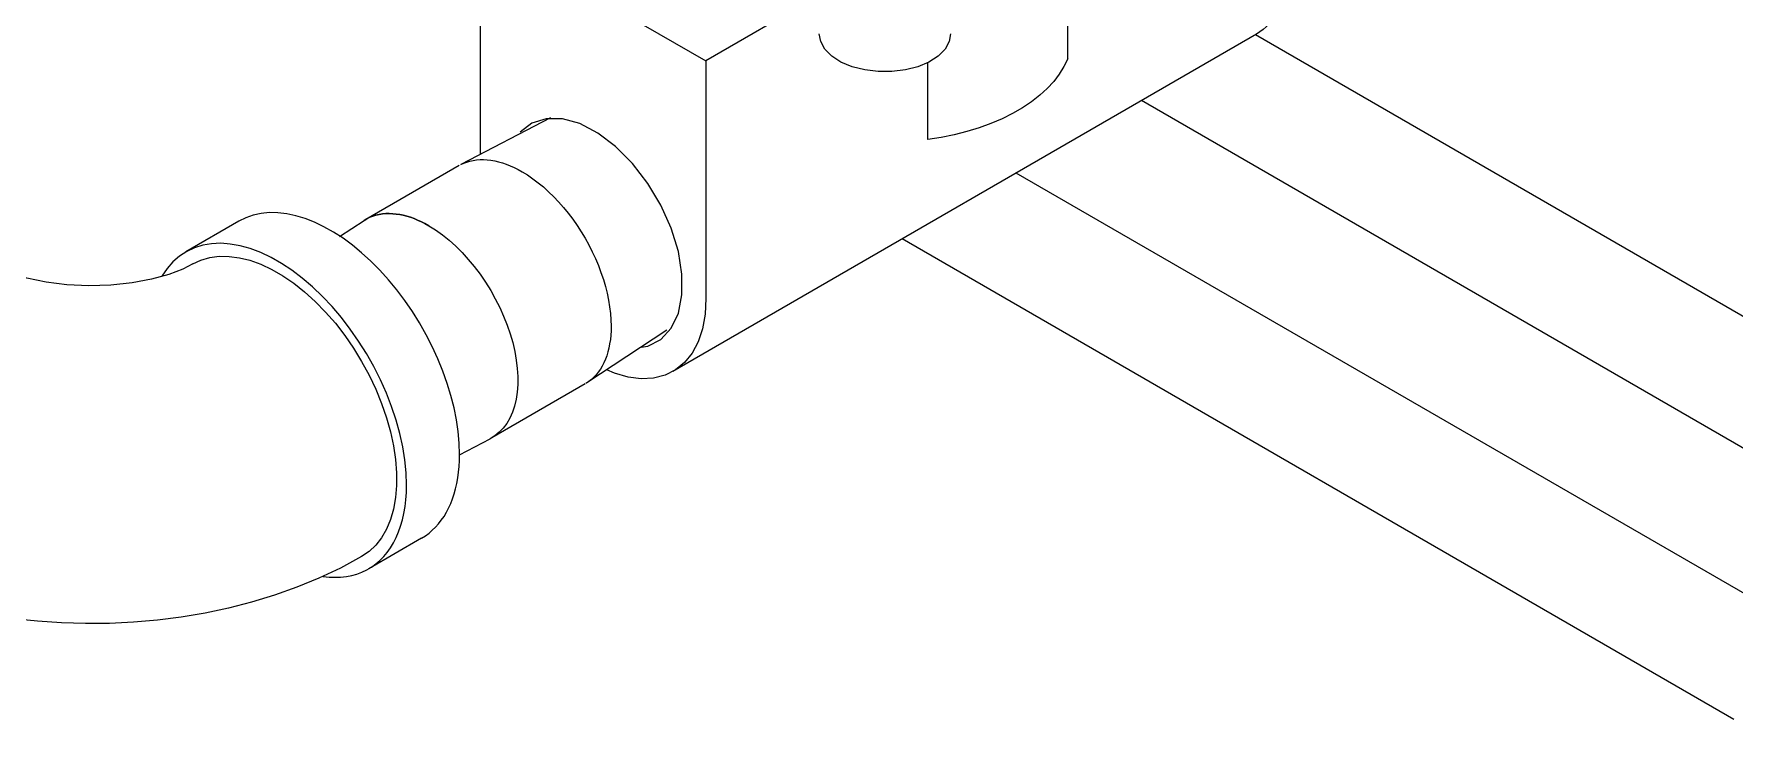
# Model space of a CAD drawing. Header units: centimetres. Extents: x 394264 to 551709, y 50011 to 59011.
# Drawn here: x 525964 to 526077.3, y 53820.8 to 53867.6 of the extents above; entities that cross this region are included whole.
import ezdxf

# ---------------------------------------------------------------- set-up
doc = ezdxf.new("R2010")
doc.units = ezdxf.units.CM
doc.layers.add('-M-YNGN-ZON3', color=6, linetype='SP', lineweight=30)
doc.layers.add('0-KRCN-YNG-CIHAZ', color=4, linetype='Continuous', lineweight=30)
doc.styles.add('CIZGI', font='tahoma.ttf', dxfattribs={"width": 0.8, "oblique": 20})
doc.linetypes.add('SP', pattern='A,2,-0.1,["SP",CIZGI,S=0.14,R=0.2,X=0,Y=-0.07],-0.255', length=2.355)

# ---------------------------------------------------------------- blocks, each defined once
blk = doc.blocks.new('A$C66BCA59E')
at = {"layer": '0-KRCN-YNG-CIHAZ', "color": 31, "linetype": 'Continuous', "lineweight": -3, "extrusion": (0, 0.816497, 0.57735)}
for p, q in [((1321.85, -958.81, 2621.73), (1336.87, -967.48, 2621.73)), ((1321.85, -973.69, 2620.4), (1321.85, -958.81, 2621.73)), ((1344.42, -963.12, 2621.73), (1336.87, -967.48, 2621.73)), ((1360.98, -967.35, 2621.73), (1360.98, -962.22, 2621.73)), ((1373.56, -965.72, 2621.73), (1334.67, -988.17, 2621.73)), ((1336.87, -967.48, 2621.73), (1336.87, -983.31, 2621.73)), ((1351.65, -972.73, 2621.73), (1351.65, -967.6, 2621.73)), ((1326.51, -971.29, 2658.79), (1320.52, -974.4, 2654.89)), ((1320.41, -974.46, 2654.89), (1314.19, -978.05, 2654.89)), ((1305.74, -978.17, 2673.78), (1302.2, -980.21, 2673.78)), ((1312.45, -979.19, 2646.7), (1314.08, -978.12, 2654.89)), ((1318.39, -978.47, 2654.89), (1318.39, -978.47, 2654.89)), ((1318.39, -978.47, 2654.89), (1318.39, -978.47, 2654.89)), ((1334.26, -985.43, 2659.63), (1328.92, -988.94, 2654.89)), ((1328.81, -989.01, 2654.89), (1322.59, -992.6, 2654.89)), ((1320.44, -993.73, 2648.1), (1322.48, -992.66, 2654.89)), ((1317.92, -999.28, 2673.78), (1314.39, -1001.32, 2673.78))]:
    blk.add_line(p, q, dxfattribs=at)
at = {"layer": '0-KRCN-YNG-CIHAZ', "color": 31, "linetype": 'Continuous', "lineweight": -3}
for p, q in [((1442.99, -1005.88, 3086.98), (1373.49, -965.75, 3086.98)), ((1439.19, -1012.46, 3086.98), (1365.89, -970.14, 3086.98)), ((1409.19, -1004.78, 3086.98), (1357.55, -974.96, 3086.98)), ((1405.39, -1011.36, 3086.98), (1349.95, -979.35, 3086.98)), ((1336.87, -983.31, 2621.73), (1336.81, -984.36, 2621.73)), ((1336.81, -984.36, 2621.73), (1336.63, -985.33, 2621.73)), ((1336.63, -985.33, 2621.73), (1336.34, -986.2, 2621.73)), ((1335.94, -986.95, 2621.73), (1335.43, -987.58, 2621.73)), ((1336.34, -986.2, 2621.73), (1335.94, -986.95, 2621.73)), ((1330.77, -988.3, 2621.73), (1330.26, -988.08, 2621.98)), ((1334.83, -988.07, 2621.73), (1334.15, -988.42, 2621.73)), ((1335.43, -987.58, 2621.73), (1334.83, -988.07, 2621.73)), ((1331.68, -988.56, 2621.73), (1330.77, -988.3, 2621.73)), ((1332.56, -988.66, 2621.73), (1331.68, -988.56, 2621.73)), ((1333.38, -988.62, 2621.73), (1332.56, -988.66, 2621.73)), ((1334.15, -988.42, 2621.73), (1333.38, -988.62, 2621.73))]:
    blk.add_line(p, q, dxfattribs=at)
at = {"layer": '0-KRCN-YNG-CIHAZ', "color": 31, "linetype": 'Continuous', "lineweight": -3, "extrusion": (-1.44e-14, -2.5e-15, -1)}
for p, q in [((1325.27, -971.64, 2621.73), (1324.48, -972.24, 2621.73)), ((1326.22, -971.34, 2621.73), (1325.27, -971.64, 2621.73)), ((1327.3, -971.35, 2621.73), (1326.22, -971.34, 2621.73)), ((1328.46, -971.67, 2621.73), (1327.3, -971.35, 2621.73)), ((1329.66, -972.3, 2621.73), (1328.46, -971.67, 2621.73)), ((1330.85, -973.19, 2621.73), (1329.66, -972.3, 2621.73)), ((1331.97, -974.32, 2621.73), (1330.85, -973.19, 2621.73)), ((1332.99, -975.65, 2621.73), (1331.97, -974.32, 2621.73)), ((1333.87, -977.11, 2621.73), (1332.99, -975.65, 2621.73)), ((1334.55, -978.64, 2621.73), (1333.87, -977.11, 2621.73)), ((1335.03, -980.19, 2621.73), (1334.55, -978.64, 2621.73)), ((1335.27, -981.69, 2621.73), (1335.03, -980.19, 2621.73)), ((1335.27, -983.08, 2621.73), (1335.27, -981.69, 2621.73)), ((1335.03, -984.3, 2621.73), (1335.27, -983.08, 2621.73)), ((1334.55, -985.3, 2621.73), (1335.03, -984.3, 2621.73)), ((1333.87, -986.04, 2621.73), (1334.55, -985.3, 2621.73)), ((1332.54, -986.57, 2621.63), (1332.99, -986.49, 2621.73)), ((1332.99, -986.49, 2621.73), (1333.87, -986.04, 2621.73))]:
    blk.add_line(p, q, dxfattribs=at)
at = {"layer": '0-KRCN-YNG-CIHAZ', "color": 31, "linetype": 'Continuous', "lineweight": -3}
for points, elevation in [([(1375.76, -960.85), (1375.73, -961.59), (1375.64, -962.29), (1375.5, -962.95), (1375.31, -963.56), (1375.06, -964.11), (1374.75, -964.61), (1374.4, -965.04), (1374, -965.41), (1373.56, -965.72)], 2621.73), ([(1353.18, -965.69), (1353.09, -966.21), (1352.81, -966.72), (1352.35, -967.17), (1351.73, -967.57), (1350.99, -967.88), (1350.16, -968.09), (1349.26, -968.2), (1348.35, -968.2), (1347.45, -968.09), (1346.61, -967.88), (1345.87, -967.57), (1345.26, -967.17), (1344.8, -966.72), (1344.52, -966.21), (1344.42, -965.69)], 2621.73), ([(1360.98, -967.35), (1360.73, -967.86), (1360.42, -968.37), (1360.05, -968.86), (1359.61, -969.33), (1359.12, -969.78), (1358.57, -970.21), (1357.96, -970.61), (1357.31, -970.99), (1356.61, -971.34), (1355.86, -971.66), (1355.08, -971.94), (1354.26, -972.2), (1353.42, -972.41), (1352.54, -972.59), (1351.65, -972.73)], 2621.73), ([(1320.52, -974.4), (1320.72, -974.31), (1320.92, -974.23), (1321.14, -974.17), (1321.35, -974.12), (1321.58, -974.09), (1321.81, -974.07), (1322.05, -974.07), (1322.29, -974.08), (1322.53, -974.11), (1322.79, -974.15), (1323.04, -974.21), (1323.3, -974.29), (1323.56, -974.37), (1323.82, -974.48), (1324.08, -974.6), (1324.35, -974.73), (1324.61, -974.87)], 2654.89), ([(1324.61, -974.87), (1324.97, -975.09), (1325.33, -975.34), (1325.68, -975.61), (1326.03, -975.89), (1326.38, -976.21), (1326.72, -976.54), (1327.05, -976.89), (1327.37, -977.25), (1327.69, -977.64), (1327.99, -978.04), (1328.28, -978.45), (1328.55, -978.87), (1328.81, -979.31), (1329.06, -979.75), (1329.29, -980.2), (1329.5, -980.66), (1329.7, -981.12), (1329.87, -981.58), (1330.03, -982.05), (1330.17, -982.51), (1330.28, -982.97), (1330.38, -983.42), (1330.45, -983.87), (1330.51, -984.31), (1330.54, -984.74), (1330.55, -985.16)], 2654.89), ([(1320.45, -993.7), (1320.43, -992.95), (1320.36, -992.18), (1320.24, -991.4), (1320.08, -990.6), (1319.87, -989.78), (1319.62, -988.97), (1319.33, -988.15), (1319, -987.33), (1318.62, -986.52), (1318.22, -985.73), (1317.77, -984.95), (1317.3, -984.19), (1316.79, -983.45), (1316.26, -982.75), (1315.71, -982.07), (1315.13, -981.43), (1314.53, -980.83), (1313.92, -980.28), (1313.3, -979.77), (1312.68, -979.31), (1312.04, -978.9), (1311.41, -978.54), (1310.78, -978.24), (1310.15, -977.99), (1309.53, -977.81), (1308.93, -977.68), (1308.34, -977.61), (1307.77, -977.6), (1307.22, -977.65), (1306.7, -977.77), (1306.2, -977.94), (1305.74, -978.17)], 2673.78), ([(1314.08, -978.12), (1314.27, -978.01), (1314.46, -977.91), (1314.66, -977.84), (1314.87, -977.77), (1315.08, -977.72), (1315.3, -977.68), (1315.53, -977.66), (1315.76, -977.66), (1316, -977.67)], 2654.89), ([(1316, -977.67), (1316.23, -977.69), (1316.46, -977.73), (1316.69, -977.77), (1316.93, -977.83), (1317.17, -977.91), (1317.41, -978), (1317.65, -978.1), (1317.9, -978.21), (1318.14, -978.33), (1318.39, -978.47)], 2654.89), ([(1318.39, -978.47), (1318.85, -978.75), (1319.3, -979.07), (1319.75, -979.43), (1320.19, -979.83), (1320.62, -980.25), (1321.03, -980.71), (1321.43, -981.19), (1321.82, -981.7), (1322.18, -982.23), (1322.52, -982.78), (1322.83, -983.34), (1323.12, -983.92), (1323.38, -984.5), (1323.62, -985.09), (1323.82, -985.68), (1323.99, -986.26), (1324.12, -986.84), (1324.23, -987.42), (1324.29, -987.98), (1324.33, -988.52), (1324.32, -989.05), (1324.29, -989.55), (1324.21, -990.03), (1324.11, -990.48), (1323.97, -990.9), (1323.8, -991.29), (1323.59, -991.64), (1323.35, -991.96), (1323.09, -992.23), (1322.8, -992.47), (1322.48, -992.66)], 2654.89), ([(1316.91, -995.74), (1316.88, -994.92), (1316.8, -994.07), (1316.66, -993.2), (1316.47, -992.32), (1316.22, -991.42), (1315.92, -990.52), (1315.57, -989.62), (1315.17, -988.73), (1314.73, -987.85), (1314.24, -986.99), (1313.72, -986.16), (1313.16, -985.36), (1312.57, -984.59), (1311.95, -983.86), (1311.3, -983.18), (1310.64, -982.54), (1309.96, -981.96), (1309.27, -981.44), (1308.58, -980.98), (1307.88, -980.59), (1307.19, -980.26), (1306.5, -979.99), (1305.82, -979.8), (1305.16, -979.69), (1304.53, -979.64), (1303.91, -979.67), (1303.33, -979.76), (1302.77, -979.94), (1302.26, -980.18), (1301.78, -980.49), (1301.34, -980.87), (1300.95, -981.31), (1300.61, -981.82)], 2673.78), ([(1330.55, -985.16), (1330.55, -985.47), (1330.53, -985.77), (1330.5, -986.06), (1330.45, -986.34), (1330.4, -986.62), (1330.33, -986.88), (1330.26, -987.13), (1330.17, -987.37), (1330.06, -987.6), (1329.95, -987.82), (1329.83, -988.03), (1329.69, -988.22), (1329.55, -988.4), (1329.4, -988.56), (1329.23, -988.71), (1329.06, -988.85), (1328.87, -988.97)], 2654.89), ([(1317.92, -999.28), (1318.17, -999.12), (1318.41, -998.95), (1318.63, -998.76), (1318.84, -998.56), (1319.05, -998.33), (1319.23, -998.09), (1319.41, -997.84), (1319.57, -997.56), (1319.72, -997.28), (1319.86, -996.98), (1319.98, -996.66), (1320.09, -996.33), (1320.18, -995.99), (1320.27, -995.64), (1320.33, -995.27), (1320.38, -994.89), (1320.42, -994.5), (1320.44, -994.11), (1320.45, -993.7)], 2673.78), ([(1311.35, -1001.83), (1311.75, -1001.88), (1312.14, -1001.89), (1312.52, -1001.88), (1312.9, -1001.84), (1313.26, -1001.77), (1313.61, -1001.67), (1313.94, -1001.54), (1314.26, -1001.39), (1314.57, -1001.21), (1314.86, -1001), (1315.13, -1000.77), (1315.39, -1000.51), (1315.62, -1000.23), (1315.84, -999.93), (1316.04, -999.6), (1316.22, -999.24), (1316.38, -998.87), (1316.52, -998.48), (1316.64, -998.06), (1316.74, -997.63), (1316.81, -997.18), (1316.87, -996.72), (1316.9, -996.23), (1316.91, -995.74)], 2673.78)]:
    blk.add_lwpolyline(points, dxfattribs=dict(at, elevation=elevation))
at = {"layer": '0-KRCN-YNG-CIHAZ', "color": 31, "linetype": 'Continuous', "lineweight": -3, "extrusion": (-6e-16, 2.13e-14, -1), "elevation": -2654.89}
blk.add_lwpolyline([(-1316, -977.67), (-1315.76, -977.66), (-1315.53, -977.66), (-1315.3, -977.68), (-1315.08, -977.72), (-1314.87, -977.77), (-1314.66, -977.84), (-1314.46, -977.91), (-1314.27, -978.01), (-1314.08, -978.12)], dxfattribs=at)
at = {"layer": '0-KRCN-YNG-CIHAZ', "color": 31, "linetype": 'Continuous', "lineweight": -3, "extrusion": (9.47e-14, 1.772e-13, -1), "elevation": -2654.89}
blk.add_lwpolyline([(-1318.39, -978.47), (-1318.14, -978.33), (-1317.9, -978.21), (-1317.65, -978.1), (-1317.41, -978), (-1317.17, -977.91), (-1316.93, -977.83), (-1316.69, -977.77), (-1316.46, -977.73), (-1316.23, -977.69), (-1316, -977.67)], dxfattribs=at)
at = {"layer": '0-KRCN-YNG-CIHAZ', "color": 31, "linetype": 'Continuous', "lineweight": -3, "extrusion": (3e-15, -6.8e-15, -1), "elevation": -2673.78}
blk.add_lwpolyline([(-1302.67, -981.02), (-1302, -981.36), (-1301.07, -981.71), (-1299.92, -982.03), (-1298.62, -982.28), (-1297.2, -982.43), (-1295.74, -982.47), (-1294.28, -982.4), (-1292.89, -982.23), (-1291.61, -981.96), (-1290.52, -981.62), (-1289.74, -981.31), (-1289.17, -981.02)], dxfattribs=at)
at = {"layer": '0-KRCN-YNG-CIHAZ', "color": 31, "linetype": 'Continuous', "lineweight": -3, "extrusion": (-1.2e-15, 1.3e-15, -1), "elevation": -2673.78}
blk.add_lwpolyline([(-1302.67, -981.02), (-1303.21, -980.76), (-1303.8, -980.59), (-1304.42, -980.5), (-1305.08, -980.51), (-1305.77, -980.6), (-1306.47, -980.77), (-1307.2, -981.03), (-1307.93, -981.38), (-1308.66, -981.8), (-1309.39, -982.3), (-1310.12, -982.87), (-1310.82, -983.51), (-1311.51, -984.22), (-1312.17, -984.97), (-1312.79, -985.78), (-1313.38, -986.63), (-1313.92, -987.52), (-1314.42, -988.43), (-1314.86, -989.36), (-1315.24, -990.31), (-1315.57, -991.26), (-1315.84, -992.2), (-1316.04, -993.13), (-1316.17, -994.04), (-1316.24, -994.93), (-1316.24, -995.78), (-1316.17, -996.58), (-1316.04, -997.34), (-1315.84, -998.04), (-1315.57, -998.68), (-1315.24, -999.25), (-1314.86, -999.74), (-1314.41, -1000.17), (-1313.92, -1000.51)], dxfattribs=at)
at = {"layer": '0-KRCN-YNG-CIHAZ', "color": 31, "linetype": 'Continuous', "lineweight": -3, "extrusion": (5.1e-15, -9.9e-15, -1), "elevation": -2673.78}
blk.add_lwpolyline([(-1313.92, -1000.51), (-1312.51, -1001.27), (-1311.07, -1001.95), (-1309.6, -1002.55), (-1308.1, -1003.09), (-1306.58, -1003.55), (-1305.04, -1003.94), (-1303.48, -1004.27), (-1301.9, -1004.54), (-1300.32, -1004.74), (-1298.72, -1004.88), (-1297.12, -1004.96), (-1295.52, -1004.97), (-1293.91, -1004.93), (-1292.31, -1004.82), (-1290.72, -1004.65)], dxfattribs=at)

msp = doc.modelspace()

# ---------------------------------------------------------------- block references
at = {"layer": '-M-YNGN-ZON3'}
msp.add_blockref('A$C66BCA59E', (524671.91, 54833.28, -2010.95), dxfattribs=at)

doc.saveas('drawing.dxf')
